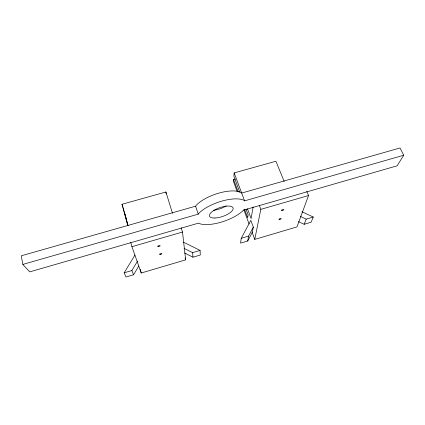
<?xml version="1.0" encoding="UTF-8"?>
<svg xmlns="http://www.w3.org/2000/svg" width="425" height="425" viewBox="0 0 425 425"><rect width="100%" height="100%" fill="white"/><g stroke="black" fill="none" stroke-linecap="round" stroke-linejoin="round"><path stroke-width="0.64" d="M235.514 178.978L233.601 179.52L233.437 181.443L237.065 191.308M284.197 181.502L275.921 161.24L234.164 172.917L233.877 176.253L239.865 192.445M241.246 238.282L240.561 243.105L247.722 240.991L252.386 232.156L253.316 227.136L250.814 220.368L241.246 238.282L248.556 236.125L253.316 227.136M253.098 206.933L251.111 218.609L247.446 208.728M247.722 240.991L248.556 236.125M306.765 191.33L308.545 195.537L296.979 226.902L254.75 239.408L260.822 209.36L259.415 205.673M304.157 224.283L306.191 219.125L313.289 217.032L311.111 222.222L304.157 224.283L298.488 221.616M134.964 255.048L124.158 272.818L126.012 277.015L133.551 274.778L138.805 266.029M124.158 272.818L131.867 270.544L137.583 261.067M403.75 155.237L397.109 165.808L243.328 210.205L242.553 211.092A26.764 9.934 -19.2 0 1 199.362 223.571L198.64 223.109L29.755 271.867L22.844 264.419L21.25 255.808L195.617 206.173L196.302 205.232A26.6 10.216 -19.2 0 1 218.933 193.088A26.6 10.216 -19.2 0 1 241.076 192.493L241.687 193.056L400.01 147.985L403.75 155.237L244.582 200.86L243.971 200.313A26.764 9.934 -19.2 0 0 221.765 201.126A26.764 9.934 -19.2 0 0 198.948 213.217L198.252 214.142L22.844 264.419M184.657 253.029L192.961 257.194L200.276 255.027L200.079 250.421L183.674 242.25M130.73 242.314L131.92 246.691L141.227 273.02L185.677 259.856L182.5 232.039L181.156 227.763M184.052 248.349L192.605 252.625L200.079 250.421M131.92 246.691L182.5 232.039M260.822 209.36L308.545 195.537M127.851 225.792L121.986 204.271L165.899 191.994L172.534 213.371M301.973 211.767L313.289 217.032M300.395 216.415L306.191 219.125M131.867 270.544L133.551 274.778M234.164 172.917L244.582 200.86M246.075 209.254L248.147 214.859L247.695 217.775L244.513 209.137M233.601 179.52L238.149 191.861M243.865 209.807L249.082 223.991M252.03 232.008L254.75 239.408M121.986 204.271L123.006 207.326M195.617 206.173L198.252 214.142M185.093 257.97L185.677 259.856M140.186 269.211L141.227 273.02M125.051 214.142L125.572 216.059M125.922 217.334L126.443 219.252M127.139 221.802L127.665 223.72M123.181 207.963L128.026 225.728M165.899 191.994L166.202 193.896M192.605 252.625L192.961 257.194M226.238 205.827A12.405 4.76 -19.2 0 1 213.695 210.248M160.204 254.506A1.232 0.414 -16.8 0 0 161.893 253.64A1.232 0.414 -16.8 0 0 160.044 253.805A1.232 0.414 -16.8 0 0 160.204 254.506M158.366 246.612A1.275 0.446 -16.7 0 0 160.124 245.698A1.275 0.446 -16.7 0 0 158.201 245.857A1.275 0.446 -16.7 0 0 158.366 246.612M214.933 218.03A12.479 4.627 -19.2 0 0 233.16 208.723A12.479 4.627 -19.2 0 0 215.767 209.366A12.479 4.627 -19.2 0 0 214.933 218.03M281.918 210.619A1.243 0.42 -21.2 0 0 283.783 209.69A1.243 0.42 -21.2 0 0 282.168 209.769A1.243 0.42 -21.2 0 0 281.918 210.619M279.358 219.571A1.195 0.393 -21 0 0 281.153 218.684A1.195 0.393 -21 0 0 279.592 218.774A1.195 0.393 -21 0 0 279.358 219.571"/></g></svg>
